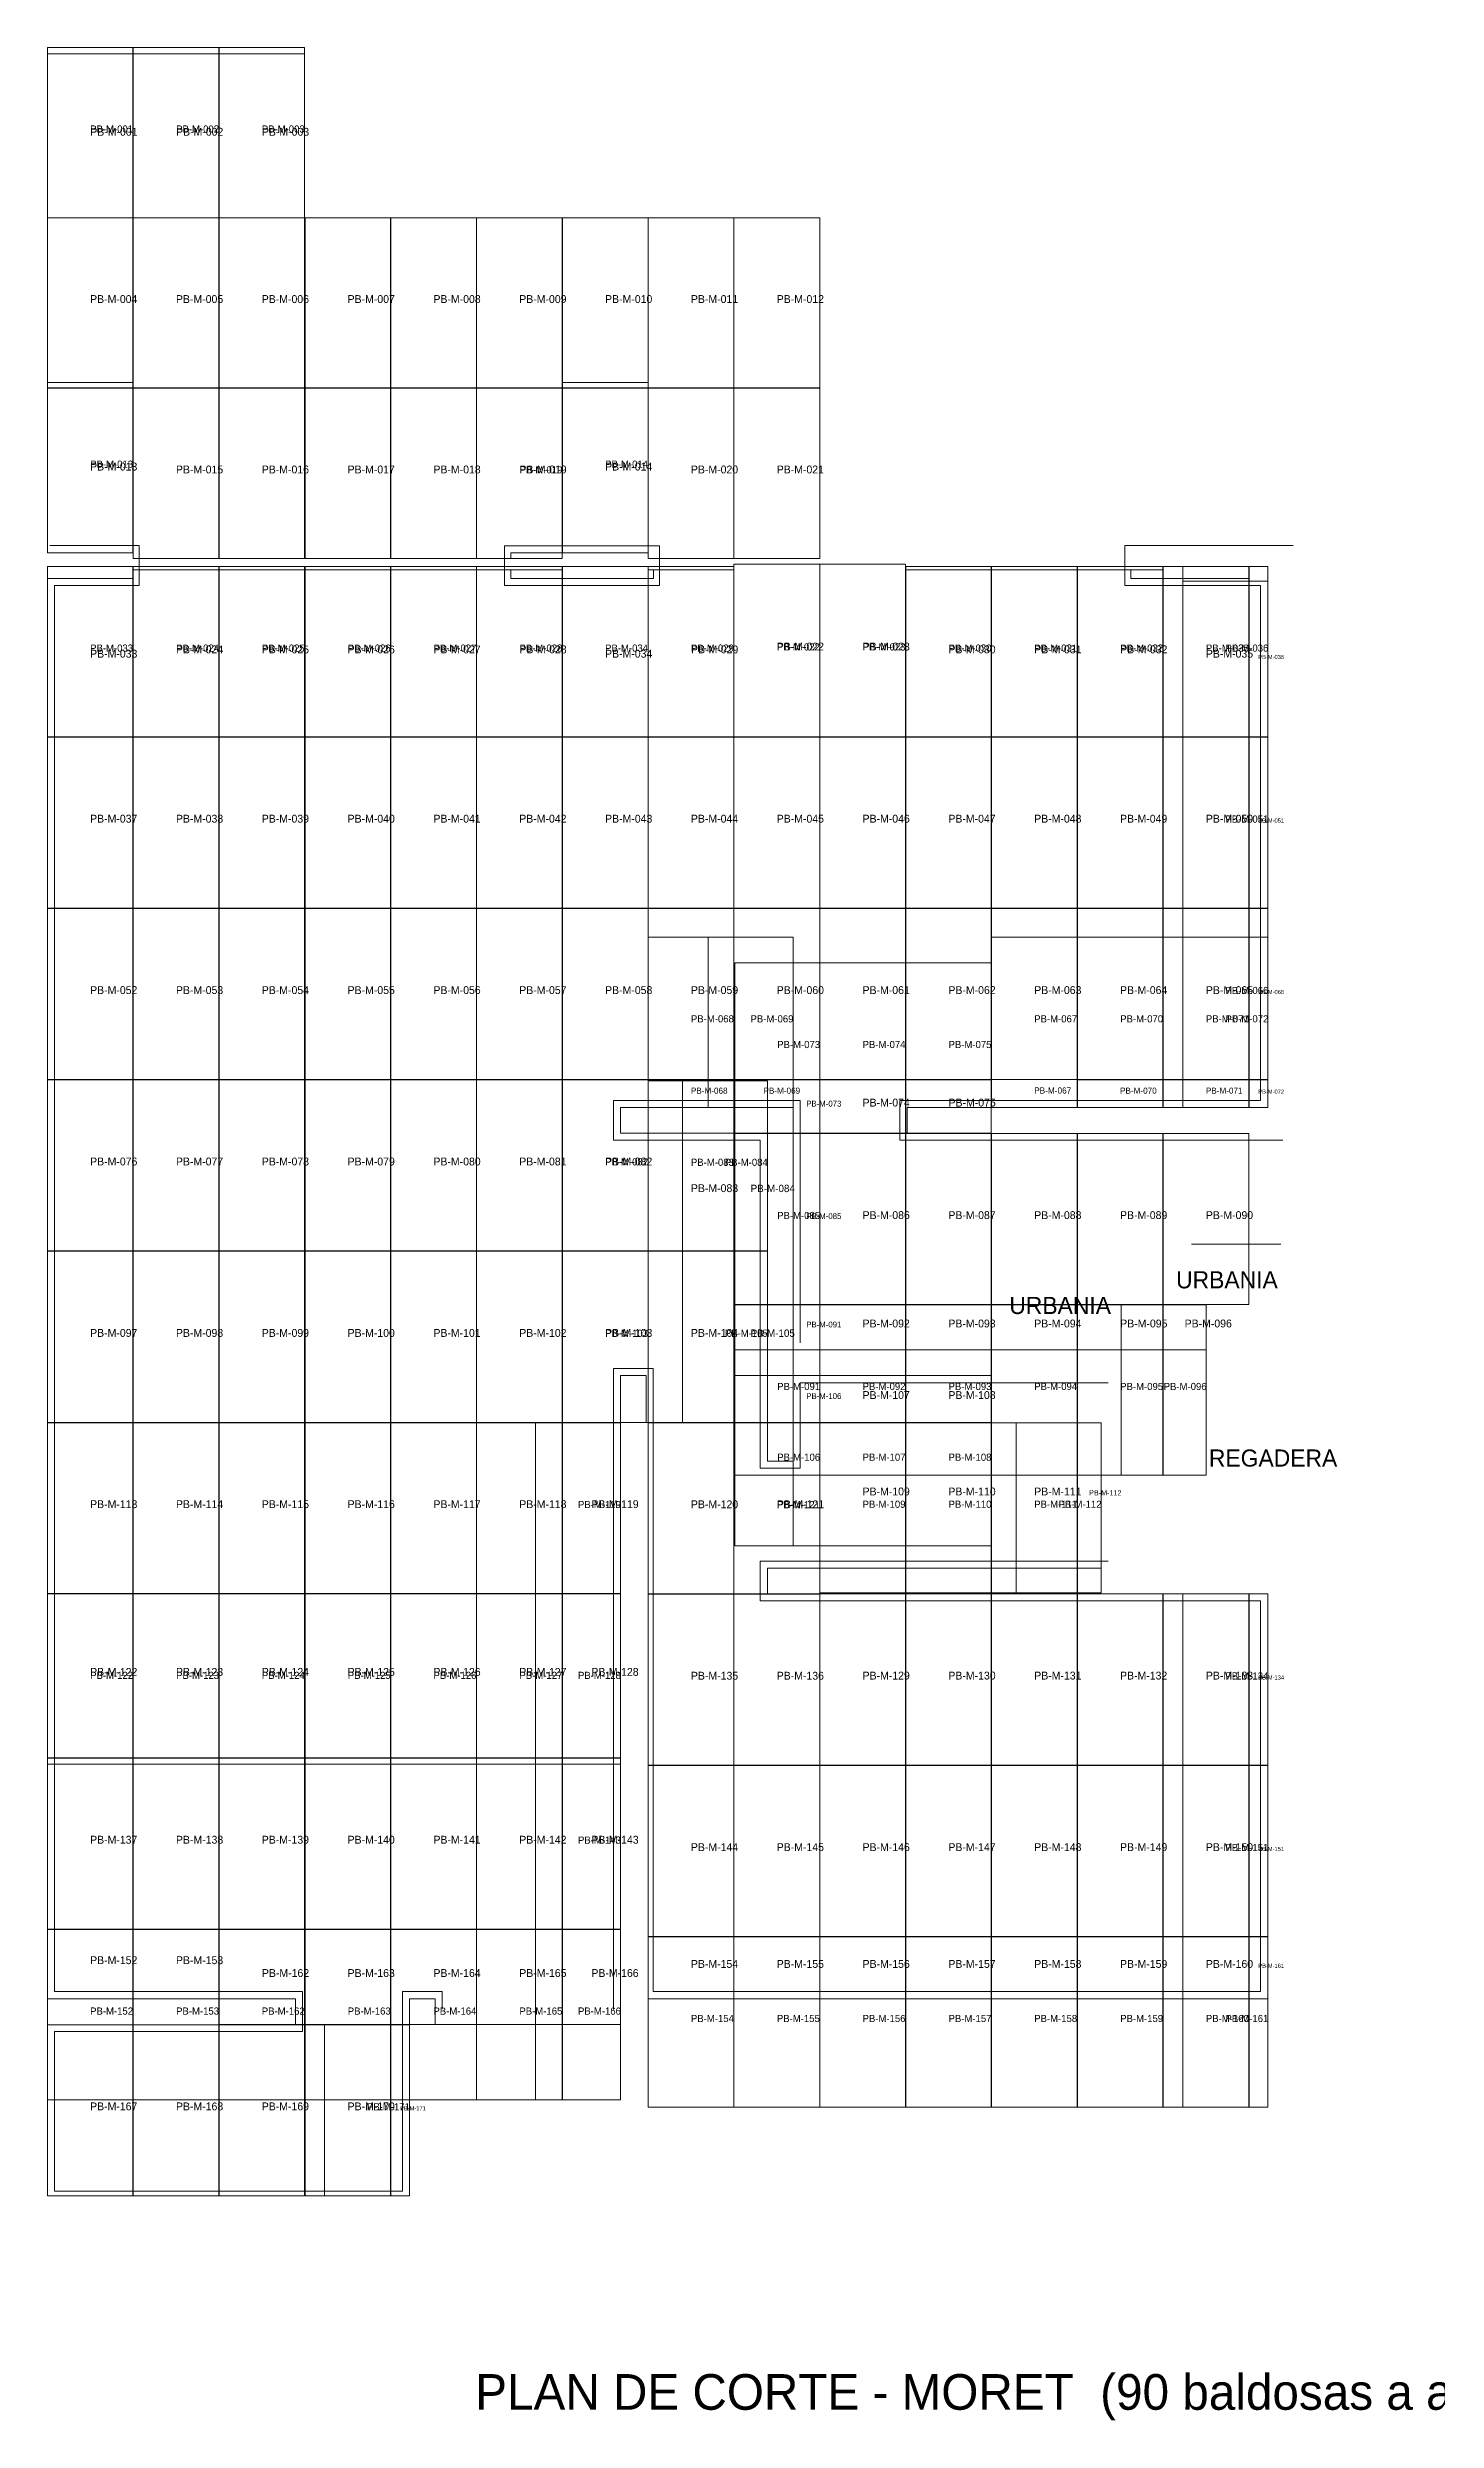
# Model space of a CAD drawing. Header units: metres. Extents: x 272.5 to 301.9, y -91.2 to -56.4.
# Drawn here: x 272.45 to 282.2, y -73.65 to -57.01 of the extents above; entities that cross this region are included whole.
import ezdxf

# ---------------------------------------------------------------- set-up
doc = ezdxf.new("R2010")
doc.units = ezdxf.units.M
for name, color, linetype, lineweight, plot in [('CORTE-TEXTO', 5, 'Continuous', 0, False), ('ETIQUETAS', 7, 'Continuous', 0, False), ('PISO-MORET', 30, 'Continuous', 0, False), ('REGADERA-MALLA-MURO', 1, 'Continuous', 0, False), ('SOBRANTES-MAPA', 6, 'Continuous', 0, False), ('SOBRANTES-RECORTE', 2, 'Continuous', 0, False), ('SOBRANTES-TEXTO', 6, 'Continuous', 0, False), ('URBANIA-LAVANDERIA', 5, 'Continuous', 0, False), ('ZOCLO', 3, 'Continuous', 0, False)]:
    doc.layers.add(name, color=color, linetype=linetype, lineweight=lineweight, plot=plot)

msp = doc.modelspace()

# ---------------------------------------------------------------- linework, layer by layer
at = {"layer": 'PISO-MORET'}
for points in [[(272.454, -58.202), (273.053, -58.202), (273.053, -57.052), (272.454, -57.052)], [(273.055, -58.202), (273.656, -58.202), (273.656, -57.052), (273.055, -57.052)], [(273.658, -58.202), (274.257, -58.202), (274.257, -57.052), (273.658, -57.052)], [(272.454, -59.396), (273.053, -59.396), (273.053, -58.204), (272.454, -58.204)], [(273.055, -59.396), (273.656, -59.396), (273.656, -58.204), (273.055, -58.204)], [(273.658, -59.396), (274.257, -59.396), (274.257, -58.204), (273.658, -58.204)], [(274.26, -59.396), (274.86, -59.396), (274.86, -58.204), (274.26, -58.204)], [(274.861, -59.396), (275.462, -59.396), (275.462, -58.204), (274.861, -58.204)], [(275.464, -59.396), (276.063, -59.396), (276.063, -58.204), (275.464, -58.204)], [(276.065, -59.396), (276.666, -59.396), (276.666, -58.204), (276.065, -58.204)], [(276.668, -59.396), (277.267, -59.396), (277.267, -58.204), (276.668, -58.204)], [(277.269, -59.396), (277.87, -59.396), (277.87, -58.204), (277.269, -58.204)], [(272.454, -60.552), (273.053, -60.552), (273.053, -59.398), (272.454, -59.398)], [(273.055, -60.592), (273.656, -60.592), (273.656, -59.398), (273.055, -59.398)], [(273.658, -60.592), (274.257, -60.592), (274.257, -59.398), (273.658, -59.398)], [(274.26, -60.592), (274.86, -60.592), (274.86, -59.398), (274.26, -59.398)], [(274.861, -60.592), (275.462, -60.592), (275.462, -59.398), (274.861, -59.398)], [(275.464, -60.592), (275.464, -59.398), (276.063, -59.398), (276.063, -60.592), (276.063, -60.592), (276.063, -60.552), (275.704, -60.552), (275.704, -60.592)], [(276.065, -60.552), (276.666, -60.552), (276.666, -59.398), (276.065, -59.398)], [(276.668, -60.592), (277.267, -60.592), (277.267, -59.398), (276.668, -59.398)], [(277.269, -60.592), (277.87, -60.592), (277.87, -59.398), (277.269, -59.398)], [(272.454, -61.842), (273.053, -61.842), (273.053, -60.732), (272.454, -60.732)], [(273.055, -61.842), (273.656, -61.842), (273.656, -60.672), (273.055, -60.672)], [(273.658, -61.842), (274.257, -61.842), (274.257, -60.672), (273.658, -60.672)], [(274.26, -61.842), (274.86, -61.842), (274.86, -60.672), (274.26, -60.672)], [(274.861, -61.842), (275.462, -61.842), (275.462, -60.672), (274.861, -60.672)], [(276.063, -60.672), (276.063, -61.842), (275.464, -61.842), (275.464, -60.672), (275.704, -60.672), (275.704, -60.732), (276.063, -60.732), (276.063, -60.672)], [(276.065, -61.842), (276.666, -61.842), (276.666, -60.732), (276.065, -60.732)], [(277.267, -60.672), (277.267, -61.842), (276.668, -61.842), (276.668, -60.732), (276.704, -60.732), (276.704, -60.672)], [(277.269, -61.842), (277.87, -61.842), (277.87, -60.632), (277.269, -60.632)], [(277.872, -61.842), (278.471, -61.842), (278.471, -60.632), (277.872, -60.632)], [(278.474, -61.842), (279.074, -61.842), (279.074, -60.672), (278.474, -60.672)], [(279.075, -61.842), (279.675, -61.842), (279.675, -60.672), (279.075, -60.672)], [(280.277, -60.672), (280.277, -61.842), (279.678, -61.842), (279.678, -60.672), (280.053, -60.672), (280.053, -60.732), (280.277, -60.732), (280.277, -60.672)], [(280.279, -61.842), (280.88, -61.842), (280.88, -60.732), (280.279, -60.732)], [(280.882, -61.842), (281.014, -61.842), (281.014, -60.751), (280.882, -60.751)], [(272.454, -63.044), (273.053, -63.044), (273.053, -61.844), (272.454, -61.844)], [(273.055, -63.044), (273.656, -63.044), (273.656, -61.844), (273.055, -61.844)], [(273.658, -63.044), (274.257, -63.044), (274.257, -61.844), (273.658, -61.844)], [(274.26, -63.044), (274.86, -63.044), (274.86, -61.844), (274.26, -61.844)], [(274.861, -63.044), (275.462, -63.044), (275.462, -61.844), (274.861, -61.844)], [(275.464, -63.044), (276.063, -63.044), (276.063, -61.844), (275.464, -61.844)], [(276.065, -63.044), (276.666, -63.044), (276.666, -61.844), (276.065, -61.844)], [(276.668, -63.044), (277.267, -63.044), (277.267, -61.844), (276.668, -61.844)], [(277.269, -63.044), (277.87, -63.044), (277.87, -61.844), (277.269, -61.844)], [(277.872, -63.044), (278.471, -63.044), (278.471, -61.844), (277.872, -61.844)], [(278.474, -63.044), (279.074, -63.044), (279.074, -61.844), (278.474, -61.844)], [(279.075, -63.044), (279.675, -63.044), (279.675, -61.844), (279.075, -61.844)], [(279.678, -63.044), (280.277, -63.044), (280.277, -61.844), (279.678, -61.844)], [(280.279, -63.044), (280.88, -63.044), (280.88, -61.844), (280.279, -61.844)], [(280.882, -63.044), (281.014, -63.044), (281.014, -61.844), (280.882, -61.844)], [(272.454, -64.246), (273.053, -64.246), (273.053, -63.046), (272.454, -63.046)], [(273.055, -64.246), (273.656, -64.246), (273.656, -63.046), (273.055, -63.046)], [(273.658, -64.246), (274.257, -64.246), (274.257, -63.046), (273.658, -63.046)], [(274.26, -64.246), (274.86, -64.246), (274.86, -63.046), (274.26, -63.046)], [(274.861, -64.246), (275.462, -64.246), (275.462, -63.046), (274.861, -63.046)], [(275.464, -64.246), (276.063, -64.246), (276.063, -63.046), (275.464, -63.046)], [(276.065, -64.246), (276.666, -64.246), (276.666, -63.046), (276.065, -63.046)], [(276.668, -64.246), (277.267, -64.246), (277.267, -63.046), (276.668, -63.046)], [(277.269, -64.246), (277.87, -64.246), (277.87, -63.046), (277.269, -63.046)], [(277.872, -64.246), (278.471, -64.246), (278.471, -63.046), (277.872, -63.046)], [(278.474, -64.246), (279.074, -64.246), (279.074, -63.046), (278.474, -63.046)], [(279.075, -64.246), (279.675, -64.246), (279.675, -63.046), (279.075, -63.046)], [(279.678, -64.246), (280.277, -64.246), (280.277, -63.046), (279.678, -63.046)], [(280.279, -64.246), (280.88, -64.246), (280.88, -63.046), (280.279, -63.046)], [(280.882, -64.246), (281.014, -64.246), (281.014, -63.046), (280.882, -63.046)], [(272.454, -65.448), (273.053, -65.448), (273.053, -64.248), (272.454, -64.248)], [(273.055, -65.448), (273.656, -65.448), (273.656, -64.248), (273.055, -64.248)], [(273.658, -65.448), (274.257, -65.448), (274.257, -64.248), (273.658, -64.248)], [(274.26, -65.448), (274.86, -65.448), (274.86, -64.248), (274.26, -64.248)], [(274.861, -65.448), (275.462, -65.448), (275.462, -64.248), (274.861, -64.248)], [(275.464, -65.448), (276.063, -65.448), (276.063, -64.248), (275.464, -64.248)], [(276.666, -65.448), (276.065, -65.448), (276.065, -64.248), (276.666, -64.248), (276.666, -64.442), (276.474, -64.442), (276.474, -64.622), (276.666, -64.622)], [(276.668, -64.442), (277.267, -64.442), (277.267, -64.248), (276.668, -64.248)], [(277.269, -64.442), (277.683, -64.442), (277.683, -64.248), (277.269, -64.248)], [(277.683, -64.622), (277.87, -64.622), (277.87, -64.248), (277.683, -64.248)], [(277.872, -64.622), (278.471, -64.622), (278.471, -64.248), (277.872, -64.248)], [(278.474, -64.622), (278.474, -64.248), (279.074, -64.248), (279.074, -64.442), (278.483, -64.442), (278.483, -64.622)], [(279.075, -64.442), (279.675, -64.442), (279.675, -64.246), (279.075, -64.246)], [(279.678, -64.442), (280.277, -64.442), (280.277, -64.248), (279.678, -64.248)], [(280.279, -64.442), (280.88, -64.442), (280.88, -64.248), (280.279, -64.248)], [(280.882, -64.442), (281.014, -64.442), (281.014, -64.248), (280.882, -64.248)], [(276.668, -65.448), (277.267, -65.448), (277.267, -64.622), (276.668, -64.622)], [(277.269, -65.448), (277.503, -65.448), (277.503, -64.622), (277.269, -64.622)], [(277.683, -65.824), (277.87, -65.824), (277.87, -64.624), (277.683, -64.624)], [(277.872, -65.824), (278.471, -65.824), (278.471, -64.624), (277.872, -64.624)], [(278.474, -65.824), (279.074, -65.824), (279.074, -64.624), (278.474, -64.624)], [(279.075, -65.824), (279.675, -65.824), (279.675, -64.624), (279.075, -64.624)], [(279.678, -65.824), (280.277, -65.824), (280.277, -64.624), (279.678, -64.624)], [(280.279, -65.824), (280.88, -65.824), (280.88, -64.624), (280.279, -64.624)], [(272.454, -66.65), (273.053, -66.65), (273.053, -65.45), (272.454, -65.45)], [(273.055, -66.65), (273.656, -66.65), (273.656, -65.45), (273.055, -65.45)], [(273.658, -66.65), (274.257, -66.65), (274.257, -65.45), (273.658, -65.45)], [(274.26, -66.65), (274.86, -66.65), (274.86, -65.45), (274.26, -65.45)], [(274.861, -66.65), (275.462, -66.65), (275.462, -65.45), (274.861, -65.45)], [(275.464, -66.65), (276.063, -66.65), (276.063, -65.45), (275.464, -65.45)], [(276.065, -66.65), (276.065, -65.45), (276.666, -65.45), (276.666, -66.65), (276.654, -66.65), (276.654, -66.322), (276.474, -66.322), (276.474, -66.65)], [(276.668, -66.65), (277.267, -66.65), (277.267, -65.45), (276.668, -65.45)], [(277.269, -66.65), (277.503, -66.65), (277.503, -65.45), (277.269, -65.45)], [(277.683, -66.142), (277.87, -66.142), (277.87, -65.826), (277.683, -65.826)], [(277.872, -66.142), (278.471, -66.142), (278.471, -65.826), (277.872, -65.826)], [(278.474, -66.142), (279.074, -66.142), (279.074, -65.826), (278.474, -65.826)], [(279.075, -66.142), (279.675, -66.142), (279.675, -65.826), (279.075, -65.826)], [(279.678, -66.142), (280.278, -66.142), (280.278, -65.826), (279.678, -65.826)], [(280.279, -66.142), (280.581, -66.142), (280.581, -65.826), (280.279, -65.826)], [(277.683, -66.65), (277.87, -66.65), (277.87, -66.322), (277.683, -66.322)], [(277.872, -66.65), (278.471, -66.65), (278.471, -66.322), (277.872, -66.322)], [(278.474, -66.65), (279.074, -66.65), (279.074, -66.322), (278.474, -66.322)], [(272.454, -67.85), (273.053, -67.85), (273.053, -66.652), (272.454, -66.652)], [(273.055, -67.85), (273.656, -67.85), (273.656, -66.652), (273.055, -66.652)], [(273.658, -67.85), (274.257, -67.85), (274.257, -66.652), (273.658, -66.652)], [(274.26, -67.85), (274.86, -67.85), (274.86, -66.652), (274.26, -66.652)], [(274.861, -67.85), (275.462, -67.85), (275.462, -66.652), (274.861, -66.652)], [(275.464, -67.85), (276.063, -67.85), (276.063, -66.652), (275.464, -66.652)], [(276.065, -67.85), (276.474, -67.85), (276.474, -66.652), (276.065, -66.652)], [(276.668, -67.852), (277.267, -67.852), (277.267, -66.652), (276.668, -66.652)], [(277.269, -66.652), (277.503, -66.652), (277.503, -66.922), (277.683, -66.922), (277.683, -66.652), (277.87, -66.652), (277.87, -67.672), (277.503, -67.672), (277.503, -67.852), (277.269, -67.852)], [(277.872, -67.672), (278.471, -67.672), (278.471, -66.652), (277.872, -66.652)], [(278.474, -67.672), (279.074, -67.672), (279.074, -66.652), (278.474, -66.652)], [(279.075, -67.672), (279.675, -67.672), (279.675, -66.652), (279.075, -66.652)], [(279.678, -67.672), (279.844, -67.672), (279.844, -66.652), (279.678, -66.652)], [(272.454, -69.002), (273.053, -69.002), (273.053, -67.852), (272.454, -67.852)], [(273.055, -69.002), (273.656, -69.002), (273.656, -67.852), (273.055, -67.852)], [(273.658, -69.002), (274.257, -69.002), (274.257, -67.852), (273.658, -67.852)], [(274.26, -69.002), (274.86, -69.002), (274.86, -67.852), (274.26, -67.852)], [(274.861, -69.002), (275.462, -69.002), (275.462, -67.852), (274.861, -67.852)], [(275.464, -69.002), (276.063, -69.002), (276.063, -67.852), (275.464, -67.852)], [(276.065, -69.002), (276.474, -69.002), (276.474, -67.852), (276.065, -67.852)], [(276.668, -69.054), (277.267, -69.054), (277.267, -67.854), (276.668, -67.854)], [(277.269, -69.054), (277.87, -69.054), (277.87, -67.854), (277.269, -67.854)], [(277.872, -69.054), (278.471, -69.054), (278.471, -67.852), (277.872, -67.852)], [(278.474, -69.054), (279.074, -69.054), (279.074, -67.852), (278.474, -67.852)], [(279.075, -69.054), (279.675, -69.054), (279.675, -67.852), (279.075, -67.852)], [(279.678, -69.054), (280.277, -69.054), (280.277, -67.852), (279.678, -67.852)], [(280.279, -69.054), (280.88, -69.054), (280.88, -67.852), (280.279, -67.852)], [(280.882, -69.054), (281.014, -69.054), (281.014, -67.852), (280.882, -67.852)], [(272.454, -70.204), (273.053, -70.204), (273.053, -69.004), (272.454, -69.004)], [(273.055, -70.204), (273.656, -70.204), (273.656, -69.004), (273.055, -69.004)], [(273.658, -70.204), (274.257, -70.204), (274.257, -69.004), (273.658, -69.004)], [(274.26, -70.204), (274.86, -70.204), (274.86, -69.004), (274.26, -69.004)], [(274.861, -70.204), (275.462, -70.204), (275.462, -69.004), (274.861, -69.004)], [(275.464, -70.204), (276.063, -70.204), (276.063, -69.004), (275.464, -69.004)], [(276.065, -70.204), (276.474, -70.204), (276.474, -69.004), (276.065, -69.004)], [(276.668, -70.256), (277.267, -70.256), (277.267, -69.056), (276.668, -69.056)], [(277.269, -70.256), (277.87, -70.256), (277.87, -69.056), (277.269, -69.056)], [(277.872, -70.256), (278.471, -70.256), (278.471, -69.056), (277.872, -69.056)], [(278.474, -70.256), (279.074, -70.256), (279.074, -69.056), (278.474, -69.056)], [(279.075, -70.256), (279.675, -70.256), (279.675, -69.056), (279.075, -69.056)], [(279.678, -70.256), (280.277, -70.256), (280.277, -69.056), (279.678, -69.056)], [(280.279, -70.256), (280.88, -70.256), (280.88, -69.056), (280.279, -69.056)], [(280.882, -70.256), (281.014, -70.256), (281.014, -69.056), (280.882, -69.056)], [(272.454, -70.692), (273.053, -70.692), (273.053, -70.206), (272.454, -70.206)], [(273.055, -70.692), (273.656, -70.692), (273.656, -70.206), (273.055, -70.206)], [(273.658, -70.206), (274.257, -70.206), (274.257, -70.872), (274.193, -70.872), (274.193, -70.692), (273.658, -70.692)], [(274.26, -70.872), (274.86, -70.872), (274.86, -70.206), (274.26, -70.206)], [(274.861, -70.872), (274.861, -70.206), (275.462, -70.206), (275.462, -70.872), (275.173, -70.872), (275.173, -70.692), (274.993, -70.692), (274.993, -70.872)], [(275.464, -70.872), (276.063, -70.872), (276.063, -70.206), (275.464, -70.206)], [(276.065, -70.872), (276.474, -70.872), (276.474, -70.206), (276.065, -70.206)], [(276.668, -70.692), (277.267, -70.692), (277.267, -70.258), (276.668, -70.258)], [(277.269, -70.692), (277.87, -70.692), (277.87, -70.258), (277.269, -70.258)], [(277.872, -70.692), (278.471, -70.692), (278.471, -70.258), (277.872, -70.258)], [(278.474, -70.692), (279.074, -70.692), (279.074, -70.258), (278.474, -70.258)], [(279.075, -70.692), (279.675, -70.692), (279.675, -70.258), (279.075, -70.258)], [(279.678, -70.692), (280.277, -70.692), (280.277, -70.258), (279.678, -70.258)], [(280.279, -70.692), (280.88, -70.692), (280.88, -70.258), (280.279, -70.258)], [(280.882, -70.692), (281.014, -70.692), (281.014, -70.258), (280.882, -70.258)], [(272.454, -72.074), (273.053, -72.074), (273.053, -70.874), (272.454, -70.874)], [(273.055, -72.074), (273.656, -72.074), (273.656, -70.874), (273.055, -70.874)], [(273.658, -72.074), (274.257, -72.074), (274.257, -70.874), (273.658, -70.874)], [(274.26, -72.074), (274.86, -72.074), (274.86, -70.874), (274.26, -70.874)], [(274.861, -72.074), (274.993, -72.074), (274.993, -70.874), (274.861, -70.874)]]:
    msp.add_lwpolyline(points, close=True, dxfattribs=at)
at = {"layer": 'SOBRANTES-MAPA'}
for points in [[(272.454, -58.202), (273.053, -58.202), (273.053, -57.008), (272.454, -57.008)], [(273.055, -58.202), (273.656, -58.202), (273.656, -57.008), (273.055, -57.008)], [(273.658, -58.202), (274.257, -58.202), (274.257, -57.008), (273.658, -57.008)], [(272.454, -60.552), (273.053, -60.552), (273.053, -59.358), (272.454, -59.358)], [(275.464, -60.592), (276.063, -60.592), (276.063, -59.398), (275.464, -59.398)], [(276.065, -60.552), (276.666, -60.552), (276.666, -59.358), (276.065, -59.358)], [(272.454, -61.842), (273.053, -61.842), (273.053, -60.648), (272.454, -60.648)], [(273.055, -61.842), (273.656, -61.842), (273.656, -60.648), (273.055, -60.648)], [(273.658, -61.842), (274.257, -61.842), (274.257, -60.648), (273.658, -60.648)], [(274.26, -61.842), (274.86, -61.842), (274.86, -60.648), (274.26, -60.648)], [(274.861, -61.842), (275.462, -61.842), (275.462, -60.648), (274.861, -60.648)], [(275.464, -61.842), (276.063, -61.842), (276.063, -60.648), (275.464, -60.648)], [(276.065, -61.842), (276.666, -61.842), (276.666, -60.648), (276.065, -60.648)], [(276.668, -61.842), (277.267, -61.842), (277.267, -60.648), (276.668, -60.648)], [(277.269, -61.842), (277.87, -61.842), (277.87, -60.632), (277.269, -60.632)], [(277.872, -61.842), (278.471, -61.842), (278.471, -60.632), (277.872, -60.632)], [(278.474, -61.842), (279.074, -61.842), (279.074, -60.648), (278.474, -60.648)], [(279.075, -61.842), (279.675, -61.842), (279.675, -60.648), (279.075, -60.648)], [(279.678, -61.842), (280.277, -61.842), (280.277, -60.648), (279.678, -60.648)], [(280.279, -61.842), (280.88, -61.842), (280.88, -60.648), (280.279, -60.648)], [(280.418, -61.842), (281.014, -61.842), (281.014, -60.648), (280.418, -60.648)], [(280.418, -63.044), (281.014, -63.044), (281.014, -61.844), (280.418, -61.844)], [(280.418, -64.246), (281.014, -64.246), (281.014, -63.046), (280.418, -63.046)], [(276.668, -64.442), (277.267, -64.442), (277.267, -63.248), (276.668, -63.248)], [(277.087, -64.442), (277.683, -64.442), (277.683, -63.248), (277.087, -63.248)], [(279.075, -64.442), (279.675, -64.442), (279.675, -63.248), (279.075, -63.248)], [(279.678, -64.442), (280.277, -64.442), (280.277, -63.248), (279.678, -63.248)], [(280.279, -64.442), (280.88, -64.442), (280.88, -63.248), (280.279, -63.248)], [(280.418, -64.442), (281.014, -64.442), (281.014, -63.248), (280.418, -63.248)], [(277.274, -64.622), (277.87, -64.622), (277.87, -63.428), (277.274, -63.428)], [(277.872, -64.622), (278.471, -64.622), (278.471, -63.428), (277.872, -63.428)], [(278.474, -64.622), (279.074, -64.622), (279.074, -63.428), (278.474, -63.428)], [(276.065, -65.448), (276.666, -65.448), (276.666, -64.248), (276.065, -64.248)], [(276.668, -65.448), (277.267, -65.448), (277.267, -64.254), (276.668, -64.254)], [(276.908, -65.448), (277.503, -65.448), (277.503, -64.254), (276.908, -64.254)], [(277.274, -65.824), (277.87, -65.824), (277.87, -64.624), (277.274, -64.624)], [(276.065, -66.65), (276.666, -66.65), (276.666, -65.45), (276.065, -65.45)], [(276.908, -66.65), (277.503, -66.65), (277.503, -65.45), (276.908, -65.45)], [(277.274, -67.02), (277.87, -67.02), (277.87, -65.826), (277.274, -65.826)], [(277.872, -67.02), (278.471, -67.02), (278.471, -65.826), (277.872, -65.826)], [(278.474, -67.02), (279.074, -67.02), (279.074, -65.826), (278.474, -65.826)], [(279.075, -67.02), (279.675, -67.02), (279.675, -65.826), (279.075, -65.826)], [(279.678, -67.02), (280.278, -67.02), (280.278, -65.826), (279.678, -65.826)], [(279.985, -67.02), (280.581, -67.02), (280.581, -65.826), (279.985, -65.826)], [(277.274, -67.516), (277.87, -67.516), (277.87, -66.322), (277.274, -66.322)], [(277.872, -67.516), (278.471, -67.516), (278.471, -66.322), (277.872, -66.322)], [(278.474, -67.516), (279.074, -67.516), (279.074, -66.322), (278.474, -66.322)], [(275.877, -67.85), (276.474, -67.85), (276.474, -66.652), (275.877, -66.652)], [(277.269, -67.852), (277.87, -67.852), (277.87, -66.652), (277.269, -66.652)], [(277.872, -67.846), (278.471, -67.846), (278.471, -66.652), (277.872, -66.652)], [(278.474, -67.846), (279.074, -67.846), (279.074, -66.652), (278.474, -66.652)], [(279.075, -67.846), (279.675, -67.846), (279.675, -66.652), (279.075, -66.652)], [(279.248, -67.846), (279.844, -67.846), (279.844, -66.652), (279.248, -66.652)], [(272.454, -69.046), (273.053, -69.046), (273.053, -67.852), (272.454, -67.852)], [(273.055, -69.046), (273.656, -69.046), (273.656, -67.852), (273.055, -67.852)], [(273.658, -69.046), (274.257, -69.046), (274.257, -67.852), (273.658, -67.852)], [(274.26, -69.046), (274.86, -69.046), (274.86, -67.852), (274.26, -67.852)], [(274.861, -69.046), (275.462, -69.046), (275.462, -67.852), (274.861, -67.852)], [(275.464, -69.046), (276.063, -69.046), (276.063, -67.852), (275.464, -67.852)], [(275.877, -69.046), (276.474, -69.046), (276.474, -67.852), (275.877, -67.852)], [(280.418, -69.054), (281.014, -69.054), (281.014, -67.852), (280.418, -67.852)], [(275.877, -70.204), (276.474, -70.204), (276.474, -69.004), (275.877, -69.004)], [(280.418, -70.256), (281.014, -70.256), (281.014, -69.056), (280.418, -69.056)], [(272.454, -71.4), (273.053, -71.4), (273.053, -70.206), (272.454, -70.206)], [(273.055, -71.4), (273.656, -71.4), (273.656, -70.206), (273.055, -70.206)], [(273.658, -71.4), (274.257, -71.4), (274.257, -70.206), (273.658, -70.206)], [(274.26, -71.4), (274.86, -71.4), (274.86, -70.206), (274.26, -70.206)], [(274.861, -71.4), (275.462, -71.4), (275.462, -70.206), (274.861, -70.206)], [(275.464, -71.4), (276.063, -71.4), (276.063, -70.206), (275.464, -70.206)], [(275.877, -71.4), (276.474, -71.4), (276.474, -70.206), (275.877, -70.206)], [(276.668, -71.452), (277.267, -71.452), (277.267, -70.258), (276.668, -70.258)], [(277.269, -71.452), (277.87, -71.452), (277.87, -70.258), (277.269, -70.258)], [(277.872, -71.452), (278.471, -71.452), (278.471, -70.258), (277.872, -70.258)], [(278.474, -71.452), (279.074, -71.452), (279.074, -70.258), (278.474, -70.258)], [(279.075, -71.452), (279.675, -71.452), (279.675, -70.258), (279.075, -70.258)], [(279.678, -71.452), (280.277, -71.452), (280.277, -70.258), (279.678, -70.258)], [(280.279, -71.452), (280.88, -71.452), (280.88, -70.258), (280.279, -70.258)], [(280.418, -71.452), (281.014, -71.452), (281.014, -70.258), (280.418, -70.258)], [(274.397, -72.074), (274.993, -72.074), (274.993, -70.874), (274.397, -70.874)]]:
    msp.add_lwpolyline(points, close=True, dxfattribs=at)
at = {"layer": 'SOBRANTES-RECORTE'}
for points in [[(272.454, -57.052), (273.053, -57.052), (273.053, -57.008), (272.454, -57.008)], [(273.055, -57.052), (273.656, -57.052), (273.656, -57.008), (273.055, -57.008)], [(273.658, -57.052), (274.257, -57.052), (274.257, -57.008), (273.658, -57.008)], [(272.454, -59.398), (273.053, -59.398), (273.053, -59.358), (272.454, -59.358)], [(276.065, -59.398), (276.666, -59.398), (276.666, -59.358), (276.065, -59.358)], [(272.454, -60.732), (273.053, -60.732), (273.053, -60.648), (272.454, -60.648)], [(273.055, -60.672), (273.656, -60.672), (273.656, -60.648), (273.055, -60.648)], [(273.658, -60.672), (274.257, -60.672), (274.257, -60.648), (273.658, -60.648)], [(274.26, -60.672), (274.86, -60.672), (274.86, -60.648), (274.26, -60.648)], [(274.861, -60.672), (275.462, -60.672), (275.462, -60.648), (274.861, -60.648)], [(275.464, -60.672), (276.063, -60.672), (276.063, -60.648), (275.464, -60.648)], [(276.065, -60.732), (276.666, -60.732), (276.666, -60.648), (276.065, -60.648)], [(276.668, -60.672), (277.267, -60.672), (277.267, -60.648), (276.668, -60.648)], [(278.474, -60.672), (279.074, -60.672), (279.074, -60.648), (278.474, -60.648)], [(279.075, -60.672), (279.675, -60.672), (279.675, -60.648), (279.075, -60.648)], [(279.678, -60.672), (280.277, -60.672), (280.277, -60.648), (279.678, -60.648)], [(280.279, -60.732), (280.88, -60.732), (280.88, -60.648), (280.279, -60.648)], [(280.882, -60.751), (281.014, -60.751), (281.014, -60.648), (280.882, -60.648)], [(280.418, -61.842), (280.882, -61.842), (280.882, -60.751), (280.418, -60.751)], [(280.418, -63.044), (280.882, -63.044), (280.882, -61.844), (280.418, -61.844)], [(280.418, -64.246), (280.882, -64.246), (280.882, -63.046), (280.418, -63.046)], [(276.668, -64.248), (277.267, -64.248), (277.267, -63.248), (276.668, -63.248)], [(277.269, -64.248), (277.683, -64.248), (277.683, -63.248), (277.269, -63.248)], [(279.075, -64.246), (279.675, -64.246), (279.675, -63.248), (279.075, -63.248)], [(279.678, -64.248), (280.277, -64.248), (280.277, -63.248), (279.678, -63.248)], [(280.279, -64.248), (280.88, -64.248), (280.88, -63.248), (280.279, -63.248)], [(280.882, -64.248), (281.014, -64.248), (281.014, -63.248), (280.882, -63.248)], [(277.683, -64.248), (277.87, -64.248), (277.87, -63.428), (277.683, -63.428)], [(277.872, -64.248), (278.471, -64.248), (278.471, -63.428), (277.872, -63.428)], [(278.474, -64.248), (279.074, -64.248), (279.074, -63.428), (278.474, -63.428)], [(276.668, -64.622), (277.267, -64.622), (277.267, -64.254), (276.668, -64.254)], [(277.087, -64.442), (277.269, -64.442), (277.269, -64.248), (277.087, -64.248)], [(277.269, -64.622), (277.503, -64.622), (277.503, -64.254), (277.269, -64.254)], [(277.274, -64.622), (277.683, -64.622), (277.683, -64.248), (277.274, -64.248)], [(280.418, -64.442), (280.882, -64.442), (280.882, -64.248), (280.418, -64.248)], [(276.908, -65.448), (277.269, -65.448), (277.269, -64.622), (276.908, -64.622)], [(277.274, -65.824), (277.683, -65.824), (277.683, -64.624), (277.274, -64.624)], [(276.908, -66.65), (277.269, -66.65), (277.269, -65.45), (276.908, -65.45)], [(277.274, -66.142), (277.683, -66.142), (277.683, -65.826), (277.274, -65.826)], [(279.985, -66.142), (280.279, -66.142), (280.279, -65.826), (279.985, -65.826)], [(277.683, -67.02), (277.87, -67.02), (277.87, -66.142), (277.683, -66.142)], [(277.872, -67.02), (278.471, -67.02), (278.471, -66.142), (277.872, -66.142)], [(278.474, -67.02), (279.074, -67.02), (279.074, -66.142), (278.474, -66.142)], [(279.075, -67.02), (279.675, -67.02), (279.675, -66.142), (279.075, -66.142)], [(279.678, -67.02), (280.278, -67.02), (280.278, -66.142), (279.678, -66.142)], [(280.279, -67.02), (280.581, -67.02), (280.581, -66.142), (280.279, -66.142)], [(277.274, -66.65), (277.683, -66.65), (277.683, -66.322), (277.274, -66.322)], [(275.877, -67.85), (276.065, -67.85), (276.065, -66.652), (275.877, -66.652)], [(277.683, -67.516), (277.87, -67.516), (277.87, -66.65), (277.683, -66.65)], [(277.872, -67.516), (278.471, -67.516), (278.471, -66.65), (277.872, -66.65)], [(278.474, -67.516), (279.074, -67.516), (279.074, -66.65), (278.474, -66.65)], [(279.248, -67.672), (279.678, -67.672), (279.678, -66.652), (279.248, -66.652)], [(277.872, -67.846), (278.471, -67.846), (278.471, -67.672), (277.872, -67.672)], [(278.474, -67.846), (279.074, -67.846), (279.074, -67.672), (278.474, -67.672)], [(279.075, -67.846), (279.675, -67.846), (279.675, -67.672), (279.075, -67.672)], [(279.678, -67.846), (279.844, -67.846), (279.844, -67.672), (279.678, -67.672)], [(275.877, -69.002), (276.065, -69.002), (276.065, -67.852), (275.877, -67.852)], [(280.418, -69.054), (280.882, -69.054), (280.882, -67.852), (280.418, -67.852)], [(272.454, -69.046), (273.053, -69.046), (273.053, -69.002), (272.454, -69.002)], [(273.055, -69.046), (273.656, -69.046), (273.656, -69.002), (273.055, -69.002)], [(273.658, -69.046), (274.257, -69.046), (274.257, -69.002), (273.658, -69.002)], [(274.26, -69.046), (274.86, -69.046), (274.86, -69.002), (274.26, -69.002)], [(274.861, -69.046), (275.462, -69.046), (275.462, -69.002), (274.861, -69.002)], [(275.464, -69.046), (276.063, -69.046), (276.063, -69.002), (275.464, -69.002)], [(275.877, -70.204), (276.065, -70.204), (276.065, -69.004), (275.877, -69.004)], [(276.065, -69.046), (276.474, -69.046), (276.474, -69.002), (276.065, -69.002)], [(280.418, -70.256), (280.882, -70.256), (280.882, -69.056), (280.418, -69.056)], [(275.877, -70.872), (276.065, -70.872), (276.065, -70.206), (275.877, -70.206)], [(280.418, -70.692), (280.882, -70.692), (280.882, -70.258), (280.418, -70.258)], [(272.454, -71.4), (273.053, -71.4), (273.053, -70.692), (272.454, -70.692)], [(273.055, -71.4), (273.656, -71.4), (273.656, -70.692), (273.055, -70.692)], [(276.668, -71.452), (277.267, -71.452), (277.267, -70.692), (276.668, -70.692)], [(277.269, -71.452), (277.87, -71.452), (277.87, -70.692), (277.269, -70.692)], [(277.872, -71.452), (278.471, -71.452), (278.471, -70.692), (277.872, -70.692)], [(278.474, -71.452), (279.074, -71.452), (279.074, -70.692), (278.474, -70.692)], [(279.075, -71.452), (279.675, -71.452), (279.675, -70.692), (279.075, -70.692)], [(279.678, -71.452), (280.277, -71.452), (280.277, -70.692), (279.678, -70.692)], [(280.279, -71.452), (280.88, -71.452), (280.88, -70.692), (280.279, -70.692)], [(280.882, -71.452), (281.014, -71.452), (281.014, -70.692), (280.882, -70.692)], [(273.658, -71.4), (274.257, -71.4), (274.257, -70.872), (273.658, -70.872)], [(274.26, -71.4), (274.86, -71.4), (274.86, -70.872), (274.26, -70.872)], [(274.397, -72.074), (274.861, -72.074), (274.861, -70.874), (274.397, -70.874)], [(274.861, -71.4), (275.462, -71.4), (275.462, -70.872), (274.861, -70.872)], [(275.464, -71.4), (276.063, -71.4), (276.063, -70.872), (275.464, -70.872)], [(276.065, -71.4), (276.474, -71.4), (276.474, -70.872), (276.065, -70.872)]]:
    msp.add_lwpolyline(points, close=True, dxfattribs=at)
at = {"layer": 'ZOCLO'}
for p, q in [((273.096, -60.5), (272.47, -60.5)), ((273.096, -60.577), (273.096, -60.5)), ((273.096, -60.782), (273.096, -60.5)), ((275.66, -60.581), (275.66, -60.502)), ((275.66, -60.502), (276.746, -60.502)), ((276.746, -60.502), (276.746, -60.782)), ((281.191, -60.5), (280.01, -60.5)), ((280.01, -60.5), (280.01, -60.782)), ((275.66, -60.782), (275.66, -60.581)), ((272.503, -70.642), (272.503, -60.782)), ((272.503, -60.782), (273.053, -60.782)), ((272.503, -60.782), (273.096, -60.782)), ((276.746, -60.782), (275.66, -60.782)), ((280.01, -60.782), (280.963, -60.782)), ((280.963, -60.782), (280.053, -60.782)), ((280.963, -64.392), (280.963, -60.782)), ((277.733, -64.392), (276.423, -64.392)), ((276.423, -64.392), (276.423, -64.672)), ((277.733, -64.495), (277.733, -64.392)), ((278.433, -64.442), (278.433, -64.392)), ((278.433, -64.392), (280.963, -64.392)), ((277.733, -66.092), (277.733, -64.495)), ((278.433, -64.442), (278.433, -64.672)), ((276.423, -64.672), (277.453, -64.672)), ((277.453, -64.672), (277.453, -66.322)), ((278.433, -64.672), (281.119, -64.672)), ((281.104, -65.399), (280.478, -65.399)), ((276.703, -66.272), (276.423, -66.272)), ((276.423, -66.272), (276.423, -70.768)), ((276.703, -66.322), (276.703, -66.272)), ((276.703, -70.642), (276.703, -66.312)), ((277.453, -66.322), (277.453, -66.972)), ((277.733, -66.972), (277.733, -66.372)), ((277.733, -66.372), (279.893, -66.372)), ((277.453, -66.972), (277.733, -66.972)), ((277.683, -66.972), (277.733, -66.972)), ((277.503, -67.622), (277.453, -67.622)), ((277.453, -67.622), (277.453, -67.902)), ((279.893, -67.622), (277.503, -67.622)), ((277.453, -67.902), (280.963, -67.902)), ((280.963, -67.902), (280.963, -70.642)), ((274.243, -70.642), (272.503, -70.642)), ((274.243, -70.692), (274.243, -70.642)), ((274.243, -70.922), (274.243, -70.692)), ((275.223, -70.642), (274.943, -70.642)), ((274.943, -70.642), (274.943, -70.692)), ((274.943, -70.692), (274.943, -72.042)), ((275.223, -70.765), (275.223, -70.642)), ((280.963, -70.642), (276.703, -70.642)), ((272.503, -72.042), (272.503, -70.922)), ((272.503, -70.922), (274.243, -70.922)), ((273.593, -72.042), (272.503, -72.042)), ((273.653, -72.042), (273.593, -72.042)), ((274.943, -72.042), (273.653, -72.042))]:
    msp.add_line(p, q, dxfattribs=at)

# ---------------------------------------------------------------- texts
at = {"layer": 'CORTE-TEXTO'}
msp.add_text('PLAN DE CORTE - MORET  (90 baldosas a abrir)', height=0.25, dxfattribs=at).set_placement((275.454, -73.574))
at = {"layer": 'ETIQUETAS'}
for s, height, p in [('PB-M-001', 0.055, (272.754, -57.627)), ('PB-M-002', 0.055, (273.356, -57.627)), ('PB-M-003', 0.055, (273.958, -57.627)), ('PB-M-004', 0.055, (272.753, -58.8)), ('PB-M-005', 0.055, (273.355, -58.8)), ('PB-M-006', 0.055, (273.957, -58.8)), ('PB-M-007', 0.055, (274.559, -58.8)), ('PB-M-008', 0.055, (275.161, -58.8)), ('PB-M-009', 0.055, (275.763, -58.8)), ('PB-M-010', 0.055, (276.365, -58.8)), ('PB-M-011', 0.055, (276.967, -58.8)), ('PB-M-012', 0.055, (277.569, -58.8)), ('PB-M-013', 0.055, (272.753, -59.975)), ('PB-M-015', 0.055, (273.355, -59.995)), ('PB-M-016', 0.055, (273.957, -59.995)), ('PB-M-017', 0.055, (274.559, -59.995)), ('PB-M-018', 0.055, (275.161, -59.995)), ('PB-M-019', 0.055, (275.764, -59.995)), ('PB-M-014', 0.055, (276.365, -59.975)), ('PB-M-020', 0.055, (276.967, -59.995)), ('PB-M-021', 0.055, (277.569, -59.995)), ('PB-M-033', 0.055, (272.753, -61.287)), ('PB-M-024', 0.055, (273.355, -61.257)), ('PB-M-025', 0.055, (273.957, -61.257)), ('PB-M-026', 0.055, (274.559, -61.257)), ('PB-M-027', 0.055, (275.161, -61.257)), ('PB-M-028', 0.055, (275.764, -61.257)), ('PB-M-034', 0.055, (276.365, -61.287)), ('PB-M-029', 0.055, (276.968, -61.257)), ('PB-M-022', 0.055, (277.569, -61.237)), ('PB-M-023', 0.055, (278.171, -61.237)), ('PB-M-030', 0.055, (278.773, -61.257)), ('PB-M-031', 0.055, (279.375, -61.257)), ('PB-M-032', 0.055, (279.978, -61.257)), ('PB-M-035', 0.055, (280.579, -61.287)), ('PB-M-036', 0.029, (280.947, -61.297)), ('PB-M-037', 0.055, (272.753, -62.444)), ('PB-M-038', 0.055, (273.355, -62.444)), ('PB-M-039', 0.055, (273.957, -62.444)), ('PB-M-040', 0.055, (274.559, -62.444)), ('PB-M-041', 0.055, (275.161, -62.444)), ('PB-M-042', 0.055, (275.763, -62.444)), ('PB-M-043', 0.055, (276.365, -62.444)), ('PB-M-044', 0.055, (276.967, -62.444)), ('PB-M-045', 0.055, (277.569, -62.444)), ('PB-M-046', 0.055, (278.171, -62.444)), ('PB-M-047', 0.055, (278.773, -62.444)), ('PB-M-048', 0.055, (279.375, -62.444)), ('PB-M-049', 0.055, (279.977, -62.444)), ('PB-M-050', 0.055, (280.579, -62.444)), ('PB-M-051', 0.029, (280.947, -62.444)), ('PB-M-052', 0.055, (272.753, -63.646)), ('PB-M-053', 0.055, (273.355, -63.646)), ('PB-M-054', 0.055, (273.957, -63.646)), ('PB-M-055', 0.055, (274.559, -63.646)), ('PB-M-056', 0.055, (275.161, -63.646)), ('PB-M-057', 0.055, (275.763, -63.646)), ('PB-M-058', 0.055, (276.365, -63.646)), ('PB-M-059', 0.055, (276.967, -63.646)), ('PB-M-060', 0.055, (277.569, -63.646)), ('PB-M-061', 0.055, (278.171, -63.646)), ('PB-M-062', 0.055, (278.773, -63.646)), ('PB-M-063', 0.055, (279.375, -63.646)), ('PB-M-064', 0.055, (279.977, -63.646)), ('PB-M-065', 0.055, (280.579, -63.646)), ('PB-M-066', 0.029, (280.947, -63.646)), ('PB-M-068', 0.0427, (276.967, -64.345)), ('PB-M-069', 0.0427, (277.476, -64.345)), ('PB-M-073', 0.0409, (277.776, -64.435)), ('PB-M-074', 0.055, (278.171, -64.435)), ('PB-M-075', 0.055, (278.774, -64.435)), ('PB-M-067', 0.0431, (279.375, -64.344)), ('PB-M-070', 0.0427, (279.977, -64.345)), ('PB-M-071', 0.0427, (280.579, -64.345)), ('PB-M-072', 0.029, (280.947, -64.345)), ('PB-M-076', 0.055, (272.753, -64.848)), ('PB-M-077', 0.055, (273.355, -64.848)), ('PB-M-078', 0.055, (273.957, -64.848)), ('PB-M-079', 0.055, (274.559, -64.848)), ('PB-M-080', 0.055, (275.161, -64.848)), ('PB-M-081', 0.055, (275.763, -64.848)), ('PB-M-082', 0.055, (276.365, -64.848)), ('PB-M-083', 0.055, (276.967, -65.035)), ('PB-M-084', 0.0515, (277.386, -65.035)), ('PB-M-085', 0.0409, (277.776, -65.224)), ('PB-M-086', 0.055, (278.171, -65.224)), ('PB-M-087', 0.055, (278.773, -65.224)), ('PB-M-088', 0.055, (279.375, -65.224)), ('PB-M-089', 0.055, (279.977, -65.224)), ('PB-M-090', 0.055, (280.579, -65.224)), ('PB-M-097', 0.055, (272.753, -66.05)), ('PB-M-098', 0.055, (273.355, -66.05)), ('PB-M-099', 0.055, (273.957, -66.05)), ('PB-M-100', 0.055, (274.559, -66.05)), ('PB-M-101', 0.055, (275.161, -66.05)), ('PB-M-102', 0.055, (275.763, -66.05)), ('PB-M-103', 0.055, (276.365, -66.05)), ('PB-M-104', 0.055, (276.967, -66.05)), ('PB-M-105', 0.0515, (277.386, -66.05)), ('PB-M-091', 0.0409, (277.776, -65.984)), ('PB-M-092', 0.055, (278.171, -65.984)), ('PB-M-093', 0.055, (278.773, -65.984)), ('PB-M-094', 0.055, (279.375, -65.984)), ('PB-M-095', 0.055, (279.978, -65.984)), ('PB-M-096', 0.055, (280.43, -65.984)), ('PB-M-106', 0.0409, (277.776, -66.486)), ('PB-M-107', 0.055, (278.171, -66.486)), ('PB-M-108', 0.055, (278.773, -66.486)), ('PB-M-113', 0.055, (272.753, -67.251)), ('PB-M-114', 0.055, (273.355, -67.251)), ('PB-M-115', 0.055, (273.957, -67.251)), ('PB-M-116', 0.055, (274.559, -67.251)), ('PB-M-117', 0.055, (275.161, -67.251)), ('PB-M-118', 0.055, (275.763, -67.251)), ('PB-M-119', 0.055, (276.269, -67.251)), ('PB-M-120', 0.055, (276.967, -67.252)), ('PB-M-121', 0.055, (277.57, -67.252)), ('PB-M-109', 0.055, (278.171, -67.162)), ('PB-M-110', 0.055, (278.773, -67.162)), ('PB-M-111', 0.055, (279.375, -67.162)), ('PB-M-112', 0.0365, (279.76, -67.162)), ('PB-M-122', 0.055, (272.753, -68.427)), ('PB-M-123', 0.055, (273.355, -68.427)), ('PB-M-124', 0.055, (273.957, -68.427)), ('PB-M-125', 0.055, (274.559, -68.427)), ('PB-M-126', 0.055, (275.161, -68.427)), ('PB-M-127', 0.055, (275.763, -68.427)), ('PB-M-128', 0.055, (276.269, -68.427)), ('PB-M-135', 0.055, (276.967, -68.454)), ('PB-M-136', 0.055, (277.569, -68.454)), ('PB-M-129', 0.055, (278.171, -68.453)), ('PB-M-130', 0.055, (278.773, -68.453)), ('PB-M-131', 0.055, (279.375, -68.453)), ('PB-M-132', 0.055, (279.977, -68.453)), ('PB-M-133', 0.055, (280.579, -68.453)), ('PB-M-134', 0.029, (280.947, -68.453)), ('PB-M-137', 0.055, (272.753, -69.604)), ('PB-M-138', 0.055, (273.355, -69.604)), ('PB-M-139', 0.055, (273.957, -69.604)), ('PB-M-140', 0.055, (274.559, -69.604)), ('PB-M-141', 0.055, (275.161, -69.604)), ('PB-M-142', 0.055, (275.763, -69.604)), ('PB-M-143', 0.055, (276.269, -69.604)), ('PB-M-144', 0.055, (276.967, -69.656)), ('PB-M-145', 0.055, (277.569, -69.656)), ('PB-M-146', 0.055, (278.171, -69.656)), ('PB-M-147', 0.055, (278.773, -69.656)), ('PB-M-148', 0.055, (279.375, -69.656)), ('PB-M-149', 0.055, (279.977, -69.656)), ('PB-M-150', 0.055, (280.579, -69.656)), ('PB-M-151', 0.029, (280.947, -69.656)), ('PB-M-152', 0.055, (272.753, -70.449)), ('PB-M-153', 0.055, (273.355, -70.449)), ('PB-M-162', 0.055, (273.958, -70.539)), ('PB-M-163', 0.055, (274.559, -70.539)), ('PB-M-164', 0.055, (275.161, -70.539)), ('PB-M-165', 0.055, (275.763, -70.539)), ('PB-M-166', 0.055, (276.269, -70.539)), ('PB-M-154', 0.055, (276.967, -70.475)), ('PB-M-155', 0.055, (277.569, -70.475)), ('PB-M-156', 0.055, (278.171, -70.475)), ('PB-M-157', 0.055, (278.773, -70.475)), ('PB-M-158', 0.055, (279.375, -70.475)), ('PB-M-159', 0.055, (279.977, -70.475)), ('PB-M-160', 0.055, (280.579, -70.475)), ('PB-M-161', 0.029, (280.947, -70.475)), ('PB-M-167', 0.055, (272.753, -71.474)), ('PB-M-168', 0.055, (273.355, -71.474)), ('PB-M-169', 0.055, (273.957, -71.474)), ('PB-M-170', 0.055, (274.559, -71.474)), ('PB-M-171', 0.029, (274.927, -71.474))]:
    msp.add_text(s, height=height, dxfattribs=at).set_placement(p)
at = {"layer": 'REGADERA-MALLA-MURO'}
msp.add_text('REGADERA', height=0.12, dxfattribs=at).set_placement((280.6, -66.96))
at = {"layer": 'SOBRANTES-TEXTO'}
for s, p in [('PB-M-001', (272.753, -57.605)), ('PB-M-002', (273.356, -57.605)), ('PB-M-003', (273.957, -57.605)), ('PB-M-013', (272.753, -59.955)), ('PB-M-014', (276.365, -59.955)), ('PB-M-019', (275.764, -59.995)), ('PB-M-033', (272.753, -61.245)), ('PB-M-024', (273.356, -61.245)), ('PB-M-025', (273.957, -61.245)), ('PB-M-026', (274.56, -61.245)), ('PB-M-027', (275.161, -61.245)), ('PB-M-028', (275.764, -61.245)), ('PB-M-034', (276.365, -61.245)), ('PB-M-029', (276.967, -61.245)), ('PB-M-022', (277.57, -61.237)), ('PB-M-023', (278.171, -61.237)), ('PB-M-030', (278.774, -61.245)), ('PB-M-031', (279.375, -61.245)), ('PB-M-032', (279.978, -61.245)), ('PB-M-035', (280.579, -61.245)), ('PB-M-036', (280.716, -61.245)), ('PB-M-051', (280.716, -62.444)), ('PB-M-066', (280.716, -63.646)), ('PB-M-068', (276.967, -63.845)), ('PB-M-069', (277.385, -63.845)), ('PB-M-067', (279.375, -63.845)), ('PB-M-070', (279.978, -63.845)), ('PB-M-071', (280.579, -63.845)), ('PB-M-072', (280.716, -63.845)), ('PB-M-073', (277.572, -64.025)), ('PB-M-074', (278.171, -64.025)), ('PB-M-075', (278.774, -64.025)), ('PB-M-082', (276.365, -64.848)), ('PB-M-083', (276.967, -64.851)), ('PB-M-084', (277.205, -64.851)), ('PB-M-085', (277.572, -65.224)), ('PB-M-103', (276.365, -66.05)), ('PB-M-105', (277.205, -66.05)), ('PB-M-091', (277.572, -66.423)), ('PB-M-092', (278.171, -66.423)), ('PB-M-093', (278.774, -66.423)), ('PB-M-094', (279.375, -66.423)), ('PB-M-095', (279.978, -66.423)), ('PB-M-096', (280.283, -66.423)), ('PB-M-106', (277.572, -66.919)), ('PB-M-107', (278.171, -66.919)), ('PB-M-108', (278.774, -66.919)), ('PB-M-119', (276.175, -67.251)), ('PB-M-121', (277.57, -67.252)), ('PB-M-109', (278.171, -67.249)), ('PB-M-110', (278.774, -67.249)), ('PB-M-111', (279.375, -67.249)), ('PB-M-112', (279.546, -67.249)), ('PB-M-122', (272.753, -68.449)), ('PB-M-123', (273.356, -68.449)), ('PB-M-124', (273.957, -68.449)), ('PB-M-125', (274.56, -68.449)), ('PB-M-126', (275.161, -68.449)), ('PB-M-127', (275.764, -68.449)), ('PB-M-128', (276.175, -68.449)), ('PB-M-134', (280.716, -68.453)), ('PB-M-143', (276.175, -69.604)), ('PB-M-151', (280.716, -69.656)), ('PB-M-152', (272.753, -70.803)), ('PB-M-153', (273.356, -70.803)), ('PB-M-162', (273.957, -70.803)), ('PB-M-163', (274.56, -70.803)), ('PB-M-164', (275.161, -70.803)), ('PB-M-165', (275.764, -70.803)), ('PB-M-166', (276.175, -70.803)), ('PB-M-154', (276.967, -70.855)), ('PB-M-155', (277.57, -70.855)), ('PB-M-156', (278.171, -70.855)), ('PB-M-157', (278.774, -70.855)), ('PB-M-158', (279.375, -70.855)), ('PB-M-159', (279.978, -70.855)), ('PB-M-160', (280.579, -70.855)), ('PB-M-161', (280.716, -70.855)), ('PB-M-171', (274.695, -71.474))]:
    msp.add_text(s, height=0.05, dxfattribs=at).set_placement(p)
at = {"layer": 'URBANIA-LAVANDERIA'}
for p in [(280.37, -65.71), (279.2, -65.89)]:
    msp.add_text('URBANIA', height=0.12, dxfattribs=at).set_placement(p)

doc.saveas('drawing.dxf')
